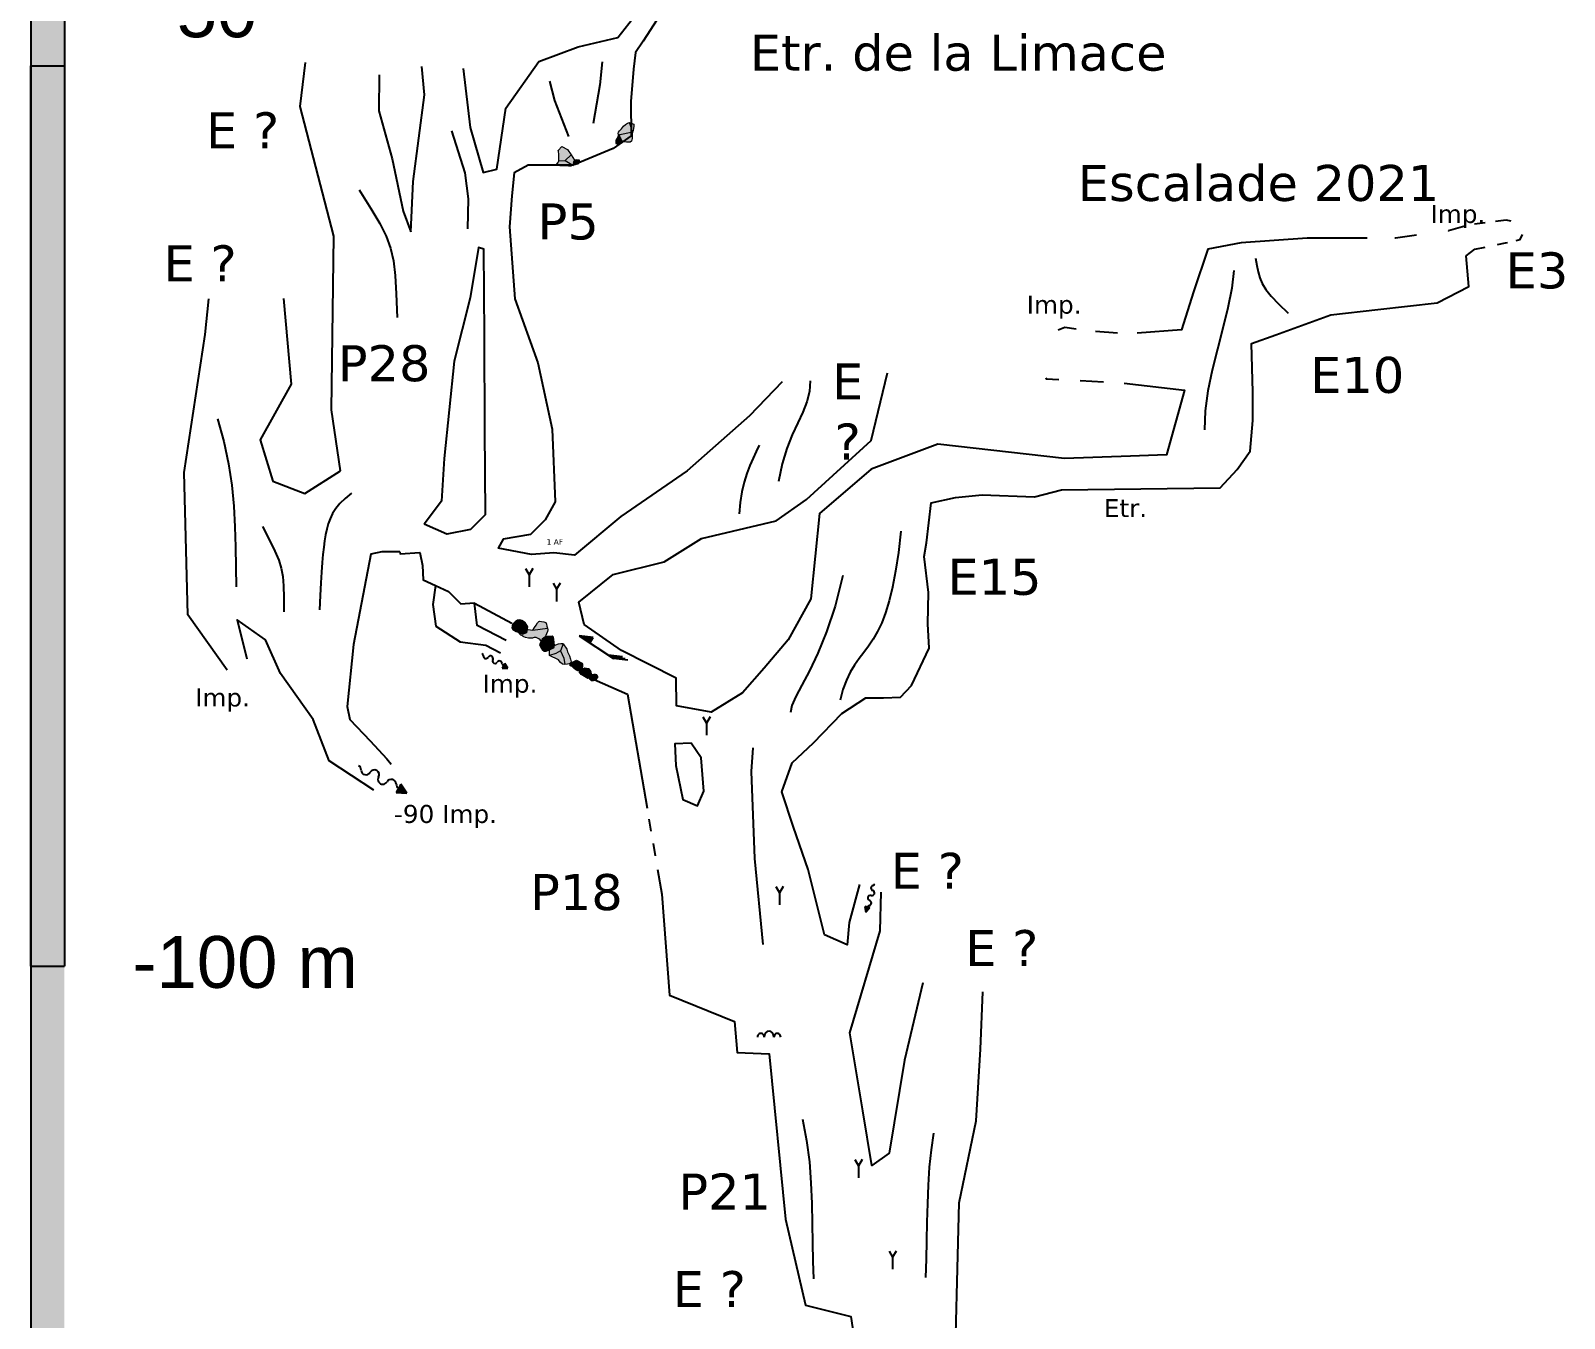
# Model space of a CAD drawing. Header units: metres. Extents: x -1178 to 134, y -250 to 398.
# Drawn here: x -58.2 to 27, y -119.5 to -48 of the extents above; entities that cross this region are included whole.
import ezdxf

# ---------------------------------------------------------------- set-up
doc = ezdxf.new("R2010")
doc.units = ezdxf.units.M
doc.header["$MEASUREMENT"] = 0
for name, color, linetype in [('Blocs - Actifs', 170, 'Continuous'), ("Blocs - Courant d'air", 204, 'Continuous'), ('Blocs - Echelle', 250, 'Continuous'), ('Topo Dessin - Galeries', 10, 'Continuous'), ('Topo Dessin - Légendes Grosses', 250, 'Continuous'), ('Topo Dessin - Puits', 248, 'Continuous'), ('Topo Dessin - Spéléothèmes', 26, 'Continuous')]:
    doc.layers.add(name, color=color, linetype=linetype)

# ---------------------------------------------------------------- blocks, each defined once
blk = doc.blocks.new('*U140')
at = {"layer": 'Topo Dessin - Spéléothèmes'}
h = blk.add_hatch(color=255, dxfattribs=at)
h.dxf.hatch_style = 2
edge = h.paths.add_edge_path()
edge.add_spline(control_points=[(0.31, 1.06), (-0.01, 0.95), (-0.33, 0.74), (-0.65, 0.31), (-0.97, -0.12), (-1.08, -0.12), (-0.97, -0.44), (-0.86, -0.76), (-0.86, -1.08), (-0.54, -1.19), (-0.22, -1.3), (0.2, -1.3), (0.2, -1.3), (0.2, -1.3), (0.63, -1.4), (0.63, -0.87), (0.63, -0.33), (0.63, -0.23), (0.74, 0.1), (0.85, 0.42), (0.85, 0.84), (0.85, 0.84), (0.85, 0.84), (0.31, 1.06), (0.31, 1.06)], knot_values=[0, 0, 0, 0, 1, 1, 1, 2, 2, 2, 3, 3, 3, 4, 4, 4, 5, 5, 5, 6, 6, 6, 7, 7, 7, 8, 8, 8, 8], degree=3, periodic=0)
at = {"layer": 'Topo Dessin - Spéléothèmes', "lineweight": 5}
blk.add_lwpolyline([(-0.97, -0.44), (0.69, -0.05), (0.31, 1.06)], dxfattribs=at)
at = {"layer": 'Topo Dessin - Spéléothèmes', "lineweight": 9}
blk.add_open_spline([(0.31, 1.06), (-0.01, 0.95), (-0.33, 0.74), (-0.65, 0.31), (-0.97, -0.12), (-1.08, -0.12), (-0.97, -0.44), (-0.86, -0.76), (-0.86, -1.08), (-0.54, -1.19), (-0.22, -1.3), (0.2, -1.3), (0.2, -1.3), (0.2, -1.3), (0.63, -1.4), (0.63, -0.87), (0.63, -0.33), (0.63, -0.23), (0.74, 0.1), (0.85, 0.42), (0.85, 0.84), (0.85, 0.84), (0.85, 0.84), (0.31, 1.06), (0.31, 1.06)], degree=3, knots=[0, 0, 0, 0, 1, 1, 1, 2, 2, 2, 3, 3, 3, 4, 4, 4, 5, 5, 5, 6, 6, 6, 7, 7, 7, 8, 8, 8, 8], dxfattribs=at)
blk = doc.blocks.new('*U146')
at = {"layer": 'Topo Dessin - Spéléothèmes'}
h = blk.add_hatch(color=255, dxfattribs=at)
h.dxf.hatch_style = 2
edge = h.paths.add_edge_path()
edge.add_spline(control_points=[(-0.21, 0.75), (-0.21, 0.75), (-0.86, 0.32), (-0.86, 0.32), (-0.86, 0.32), (-0.96, -0.11), (-0.75, -0.53), (-0.53, -0.96), (-0.21, -1.28), (-0.21, -1.28), (-0.21, -1.28), (0.53, -1.28), (0.53, -1.28), (0.53, -1.28), (1.07, -0.21), (1.07, -0.21), (1.07, -0.21), (1.71, 0.11), (1.6, 0.53), (1.5, 0.96), (1.6, 1.28), (1.28, 1.28), (0.96, 1.28), (0.11, 0.86), (0.11, 0.86), (0.11, 0.86), (-0.21, 0.75), (-0.21, 0.75)], knot_values=[0, 0, 0, 0, 1, 1, 1, 2, 2, 2, 3, 3, 3, 4, 4, 4, 5, 5, 5, 6, 6, 6, 7, 7, 7, 8, 8, 8, 9, 9, 9, 9], degree=3, periodic=0)
at = {"layer": 'Topo Dessin - Spéléothèmes', "lineweight": 5}
for points in [[(-0.86, 0.32), (0, 0), (0.86, 0.43), (1.6, 0.53)], [(0, 0), (0.32, -0.53), (0.53, -1.28)]]:
    blk.add_lwpolyline(points, dxfattribs=at)
at = {"layer": 'Topo Dessin - Spéléothèmes', "lineweight": 9}
blk.add_open_spline([(-0.21, 0.75), (-0.21, 0.75), (-0.86, 0.32), (-0.86, 0.32), (-0.86, 0.32), (-0.96, -0.11), (-0.75, -0.53), (-0.53, -0.96), (-0.21, -1.28), (-0.21, -1.28), (-0.21, -1.28), (0.53, -1.28), (0.53, -1.28), (0.53, -1.28), (1.07, -0.21), (1.07, -0.21), (1.07, -0.21), (1.71, 0.11), (1.6, 0.53), (1.5, 0.96), (1.6, 1.28), (1.28, 1.28), (0.96, 1.28), (0.11, 0.86), (0.11, 0.86), (0.11, 0.86), (-0.21, 0.75), (-0.21, 0.75)], degree=3, knots=[0, 0, 0, 0, 1, 1, 1, 2, 2, 2, 3, 3, 3, 4, 4, 4, 5, 5, 5, 6, 6, 6, 7, 7, 7, 8, 8, 8, 9, 9, 9, 9], dxfattribs=at)
blk = doc.blocks.new('*U143')
at = {"layer": 'Topo Dessin - Spéléothèmes'}
h = blk.add_hatch(color=255, dxfattribs=at)
h.dxf.hatch_style = 2
edge = h.paths.add_edge_path()
edge.add_spline(control_points=[(-0.76, 0.29), (-1.51, 0.4), (-2.48, 0.4), (-2.48, 0.08), (-2.48, -0.24), (-1.94, -0.46), (-1.94, -0.46), (-1.94, -0.46), (-1.94, -0.56), (-1.3, -0.67), (-0.66, -0.78), (-0.76, -0.46), (-0.23, -0.67), (0.3, -0.88), (0.3, -1.52), (0.63, -0.67), (0.95, 0.19), (1.05, 0.19), (0.95, 0.51), (0.84, 0.83), (0.95, 1.26), (0.52, 1.26), (0.09, 1.26), (-0.02, 1.47), (-0.23, 1.15), (-0.44, 0.83), (-0.76, 0.29), (-0.76, 0.29)], knot_values=[0, 0, 0, 0, 1, 1, 1, 2, 2, 2, 3, 3, 3, 4, 4, 4, 5, 5, 5, 6, 6, 6, 7, 7, 7, 8, 8, 8, 9, 9, 9, 9], degree=3, periodic=0)
at = {"layer": 'Topo Dessin - Spéléothèmes', "lineweight": 5}
blk.add_lwpolyline([(-0.76, 0.29), (0.95, 0.51)], dxfattribs=at)
at = {"layer": 'Topo Dessin - Spéléothèmes', "lineweight": 9}
blk.add_open_spline([(-0.76, 0.29), (-1.51, 0.4), (-2.48, 0.4), (-2.48, 0.08), (-2.48, -0.24), (-1.94, -0.46), (-1.94, -0.46), (-1.94, -0.46), (-1.94, -0.56), (-1.3, -0.67), (-0.66, -0.78), (-0.76, -0.46), (-0.23, -0.67), (0.3, -0.88), (0.3, -1.52), (0.63, -0.67), (0.95, 0.19), (1.05, 0.19), (0.95, 0.51), (0.84, 0.83), (0.95, 1.26), (0.52, 1.26), (0.09, 1.26), (-0.02, 1.47), (-0.23, 1.15), (-0.44, 0.83), (-0.76, 0.29), (-0.76, 0.29)], degree=3, knots=[0, 0, 0, 0, 1, 1, 1, 2, 2, 2, 3, 3, 3, 4, 4, 4, 5, 5, 5, 6, 6, 6, 7, 7, 7, 8, 8, 8, 9, 9, 9, 9], dxfattribs=at)
blk = doc.blocks.new('*U144')
at = {"layer": 'Topo Dessin - Spéléothèmes'}
h = blk.add_hatch(color=255, dxfattribs=at)
h.dxf.hatch_style = 2
edge = h.paths.add_edge_path()
edge.add_spline(control_points=[(-0.43, 1.39), (-0.43, 1.39), (-0.53, 0.64), (-0.75, 0.21), (-0.96, -0.21), (-1.18, 0.21), (-0.96, -0.21), (-0.75, -0.64), (-0.43, -0.43), (-0.11, -0.64), (0.21, -0.86), (0.75, -0.86), (0.75, -0.86), (0.75, -0.86), (1.07, -0.32), (1.07, -0.32), (1.07, -0.32), (0.86, 0.43), (0.86, 0.43), (0.86, 0.43), (0.64, 1.18), (0.64, 1.18), (0.64, 1.18), (0.11, 1.71), (0.11, 1.71), (0.11, 1.71), (-0.43, 1.39), (-0.43, 1.39)], knot_values=[0, 0, 0, 0, 1, 1, 1, 2, 2, 2, 3, 3, 3, 4, 4, 4, 5, 5, 5, 6, 6, 6, 7, 7, 7, 8, 8, 8, 9, 9, 9, 9], degree=3, periodic=0)
at = {"layer": 'Topo Dessin - Spéléothèmes', "lineweight": 5}
for points in [[(-0.75, 0.21), (0, 0), (0.86, 0.43)], [(0, 0), (0.75, -0.86)]]:
    blk.add_lwpolyline(points, dxfattribs=at)
at = {"layer": 'Topo Dessin - Spéléothèmes', "lineweight": 9}
blk.add_open_spline([(-0.43, 1.39), (-0.43, 1.39), (-0.53, 0.64), (-0.75, 0.21), (-0.96, -0.21), (-1.18, 0.21), (-0.96, -0.21), (-0.75, -0.64), (-0.43, -0.43), (-0.11, -0.64), (0.21, -0.86), (0.75, -0.86), (0.75, -0.86), (0.75, -0.86), (1.07, -0.32), (1.07, -0.32), (1.07, -0.32), (0.86, 0.43), (0.86, 0.43), (0.86, 0.43), (0.64, 1.18), (0.64, 1.18), (0.64, 1.18), (0.11, 1.71), (0.11, 1.71), (0.11, 1.71), (-0.43, 1.39), (-0.43, 1.39)], degree=3, knots=[0, 0, 0, 0, 1, 1, 1, 2, 2, 2, 3, 3, 3, 4, 4, 4, 5, 5, 5, 6, 6, 6, 7, 7, 7, 8, 8, 8, 9, 9, 9, 9], dxfattribs=at)
blk = doc.blocks.new('*U141')
at = {"layer": 'Topo Dessin - Spéléothèmes'}
h = blk.add_hatch(color=255, dxfattribs=at)
h.dxf.hatch_style = 2
edge = h.paths.add_edge_path()
edge.add_spline(control_points=[(-0.93, -0.16), (-0.93, -0.16), (-0.39, 0.48), (-0.07, 0.37), (0.25, 0.27), (0.57, 0.05), (0.57, 0.05), (0.57, 0.05), (0.89, -0.48), (0.89, -0.48), (0.89, -0.48), (0.78, -1.12), (0.78, -1.12), (0.78, -1.12), (0.25, -1.34), (0.25, -1.34), (0.25, -1.34), (-0.18, -1.12), (-0.5, -1.02), (-0.82, -0.91), (-1.03, -0.59), (-1.03, -0.59), (-1.03, -0.59), (-0.93, -0.16), (-0.93, -0.16)], knot_values=[0, 0, 0, 0, 1, 1, 1, 2, 2, 2, 3, 3, 3, 4, 4, 4, 5, 5, 5, 6, 6, 6, 7, 7, 7, 8, 8, 8, 8], degree=3, periodic=0)
at = {"layer": 'Topo Dessin - Spéléothèmes', "lineweight": 5}
for points in [[(0, 0), (-0.5, -1.02)], [(-0.09, 0.38), (0, 0), (0.78, -1.12)]]:
    blk.add_lwpolyline(points, dxfattribs=at)
at = {"layer": 'Topo Dessin - Spéléothèmes', "lineweight": 9}
blk.add_open_spline([(-0.93, -0.16), (-0.93, -0.16), (-0.39, 0.48), (-0.07, 0.37), (0.25, 0.27), (0.57, 0.05), (0.57, 0.05), (0.57, 0.05), (0.89, -0.48), (0.89, -0.48), (0.89, -0.48), (0.78, -1.12), (0.78, -1.12), (0.78, -1.12), (0.25, -1.34), (0.25, -1.34), (0.25, -1.34), (-0.18, -1.12), (-0.5, -1.02), (-0.82, -0.91), (-1.03, -0.59), (-1.03, -0.59), (-1.03, -0.59), (-0.93, -0.16), (-0.93, -0.16)], degree=3, knots=[0, 0, 0, 0, 1, 1, 1, 2, 2, 2, 3, 3, 3, 4, 4, 4, 5, 5, 5, 6, 6, 6, 7, 7, 7, 8, 8, 8, 8], dxfattribs=at)
blk = doc.blocks.new('Pierre 020')
at = {"layer": 'Topo Dessin - Spéléothèmes'}
h = blk.add_hatch(color=255, dxfattribs=at)
h.dxf.hatch_style = 2
edge = h.paths.add_edge_path()
edge.add_spline(control_points=[(-0.31, 0.78), (-0.42, 0.89), (0.34, 0.87), (0.34, 0.87), (0.34, 0.87), (0.76, 1.08), (0.76, 0.54), (0.76, 0.01), (0.98, -0.42), (0.66, -0.52), (0.34, -0.63), (-0.09, -0.95), (-0.41, -0.85), (-0.73, -0.74), (-0.95, -0.1), (-0.95, -0.1), (-0.95, -0.1), (-0.63, 0.54), (-0.63, 0.54), (-0.63, 0.54), (-0.31, 0.78), (-0.31, 0.78)], knot_values=[0, 0, 0, 0, 1, 1, 1, 2, 2, 2, 3, 3, 3, 4, 4, 4, 5, 5, 5, 6, 6, 6, 7, 7, 7, 7], degree=3, periodic=0)
at = {"layer": 'Topo Dessin - Spéléothèmes', "lineweight": 9}
blk.add_open_spline([(-0.31, 0.78), (-0.42, 0.89), (0.34, 0.87), (0.34, 0.87), (0.34, 0.87), (0.76, 1.08), (0.76, 0.54), (0.76, 0.01), (0.98, -0.42), (0.66, -0.52), (0.34, -0.63), (-0.09, -0.95), (-0.41, -0.85), (-0.73, -0.74), (-0.95, -0.1), (-0.95, -0.1), (-0.95, -0.1), (-0.63, 0.54), (-0.63, 0.54), (-0.63, 0.54), (-0.31, 0.78), (-0.31, 0.78)], degree=3, knots=[0, 0, 0, 0, 1, 1, 1, 2, 2, 2, 3, 3, 3, 4, 4, 4, 5, 5, 5, 6, 6, 6, 7, 7, 7, 7], dxfattribs=at)
blk = doc.blocks.new('Pierre 022')
at = {"layer": 'Topo Dessin - Spéléothèmes'}
h = blk.add_hatch(color=255, dxfattribs=at)
h.dxf.hatch_style = 2
edge = h.paths.add_edge_path()
edge.add_spline(control_points=[(-0.66, 0.18), (-0.88, -0.89), (-0.45, -0.78), (-0.45, -0.78), (-0.45, -0.78), (-0.45, -0.67), (-0.02, -0.57), (0.41, -0.46), (0.73, -0.25), (0.62, 0.08), (0.51, 0.4), (-0.02, 0.61), (-0.02, 0.61), (-0.02, 0.61), (-0.66, 0.18), (-0.66, 0.18)], knot_values=[0, 0, 0, 0, 1, 1, 1, 2, 2, 2, 3, 3, 3, 4, 4, 4, 5, 5, 5, 5], degree=3, periodic=0)
at = {"layer": 'Topo Dessin - Spéléothèmes', "lineweight": 9}
blk.add_open_spline([(-0.66, 0.18), (-0.88, -0.89), (-0.45, -0.78), (-0.45, -0.78), (-0.45, -0.78), (-0.45, -0.67), (-0.02, -0.57), (0.41, -0.46), (0.73, -0.25), (0.62, 0.08), (0.51, 0.4), (-0.02, 0.61), (-0.02, 0.61), (-0.02, 0.61), (-0.66, 0.18), (-0.66, 0.18)], degree=3, knots=[0, 0, 0, 0, 1, 1, 1, 2, 2, 2, 3, 3, 3, 4, 4, 4, 5, 5, 5, 5], dxfattribs=at)
blk = doc.blocks.new('Pierre 017')
at = {"layer": 'Topo Dessin - Spéléothèmes'}
h = blk.add_hatch(color=255, dxfattribs=at)
h.dxf.hatch_style = 2
edge = h.paths.add_edge_path()
edge.add_spline(control_points=[(-0.18, 0.61), (-0.18, 0.61), (-0.71, -0.14), (-0.71, -0.14), (-0.71, -0.14), (-0.71, -0.67), (-0.71, -0.67), (-0.71, -0.67), (-0.5, -0.57), (-0.18, -0.57), (0.14, -0.57), (0.47, -0.35), (0.47, -0.35), (0.47, -0.35), (0.57, 0.18), (0.57, 0.18), (0.57, 0.18), (0.14, 0.82), (0.14, 0.82), (0.14, 0.82), (-0.18, 0.61), (-0.18, 0.61)], knot_values=[0, 0, 0, 0, 1, 1, 1, 2, 2, 2, 3, 3, 3, 4, 4, 4, 5, 5, 5, 6, 6, 6, 7, 7, 7, 7], degree=3, periodic=0)
at = {"layer": 'Topo Dessin - Spéléothèmes', "lineweight": 9}
blk.add_open_spline([(-0.18, 0.61), (-0.18, 0.61), (-0.71, -0.14), (-0.71, -0.14), (-0.71, -0.14), (-0.71, -0.67), (-0.71, -0.67), (-0.71, -0.67), (-0.5, -0.57), (-0.18, -0.57), (0.14, -0.57), (0.47, -0.35), (0.47, -0.35), (0.47, -0.35), (0.57, 0.18), (0.57, 0.18), (0.57, 0.18), (0.14, 0.82), (0.14, 0.82), (0.14, 0.82), (-0.18, 0.61), (-0.18, 0.61)], degree=3, knots=[0, 0, 0, 0, 1, 1, 1, 2, 2, 2, 3, 3, 3, 4, 4, 4, 5, 5, 5, 6, 6, 6, 7, 7, 7, 7], dxfattribs=at)
blk = doc.blocks.new('Pierre 001')
at = {"layer": 'Topo Dessin - Spéléothèmes'}
h = blk.add_hatch(color=255, dxfattribs=at)
h.dxf.hatch_style = 2
edge = h.paths.add_edge_path()
edge.add_spline(control_points=[(0.03, 0.65), (-0.39, 0.55), (-0.71, 0.44), (-0.82, 0.01), (-0.93, -0.42), (-0.61, -0.52), (-0.61, -0.52), (-0.61, -0.52), (0.03, -0.52), (0.03, -0.52), (0.03, -0.52), (0.68, -0.1), (0.68, -0.1), (0.68, -0.1), (0.68, 0.33), (0.68, 0.33), (0.68, 0.33), (0.03, 0.65), (0.03, 0.65)], knot_values=[0, 0, 0, 0, 1, 1, 1, 2, 2, 2, 3, 3, 3, 4, 4, 4, 5, 5, 5, 6, 6, 6, 6], degree=3, periodic=0)
at = {"layer": 'Topo Dessin - Spéléothèmes', "lineweight": 9}
blk.add_open_spline([(0.03, 0.65), (-0.39, 0.55), (-0.71, 0.44), (-0.82, 0.01), (-0.93, -0.42), (-0.61, -0.52), (-0.61, -0.52), (-0.61, -0.52), (0.03, -0.52), (0.03, -0.52), (0.03, -0.52), (0.68, -0.1), (0.68, -0.1), (0.68, -0.1), (0.68, 0.33), (0.68, 0.33), (0.68, 0.33), (0.03, 0.65), (0.03, 0.65)], degree=3, knots=[0, 0, 0, 0, 1, 1, 1, 2, 2, 2, 3, 3, 3, 4, 4, 4, 5, 5, 5, 6, 6, 6, 6], dxfattribs=at)
blk = doc.blocks.new('Pierre 013')
at = {"layer": 'Topo Dessin - Spéléothèmes'}
h = blk.add_hatch(color=255, dxfattribs=at)
h.dxf.hatch_style = 2
edge = h.paths.add_edge_path()
edge.add_spline(control_points=[(-0.38, 0.71), (-0.38, 0.71), (-1.02, 0.07), (-1.02, 0.07), (-1.02, 0.07), (-1.24, -0.15), (-0.92, -0.47), (-0.6, -0.79), (-0.6, -0.9), (-0.17, -0.79), (0.26, -0.68), (0.47, -0.68), (0.69, -0.36), (0.9, -0.04), (0.9, -0.04), (0.9, -0.04), (0.9, -0.04), (0.9, 0.49), (0.58, 0.71), (0.26, 0.92), (-0.38, 0.71), (-0.38, 0.71)], knot_values=[0, 0, 0, 0, 1, 1, 1, 2, 2, 2, 3, 3, 3, 4, 4, 4, 5, 5, 5, 6, 6, 6, 7, 7, 7, 7], degree=3, periodic=0)
at = {"layer": 'Topo Dessin - Spéléothèmes', "lineweight": 9}
blk.add_open_spline([(-0.38, 0.71), (-0.38, 0.71), (-1.02, 0.07), (-1.02, 0.07), (-1.02, 0.07), (-1.24, -0.15), (-0.92, -0.47), (-0.6, -0.79), (-0.6, -0.9), (-0.17, -0.79), (0.26, -0.68), (0.47, -0.68), (0.69, -0.36), (0.9, -0.04), (0.9, -0.04), (0.9, -0.04), (0.9, -0.04), (0.9, 0.49), (0.58, 0.71), (0.26, 0.92), (-0.38, 0.71), (-0.38, 0.71)], degree=3, knots=[0, 0, 0, 0, 1, 1, 1, 2, 2, 2, 3, 3, 3, 4, 4, 4, 5, 5, 5, 6, 6, 6, 7, 7, 7, 7], dxfattribs=at)
blk = doc.blocks.new('Pierre 021')
at = {"layer": 'Topo Dessin - Spéléothèmes'}
h = blk.add_hatch(color=255, dxfattribs=at)
h.dxf.hatch_style = 2
edge = h.paths.add_edge_path()
edge.add_spline(control_points=[(-0.17, 1.68), (-0.22, 1.54), (-0.22, 1.43), (-0.23, 1.32), (-0.24, 1.14), (-0.26, 0.97), (-0.47, 0.72), (-0.8, 0.3), (-0.8, 0.3), (-0.82, -0.04), (-0.84, -0.38), (-0.73, -0.79), (-0.73, -0.79), (-0.73, -0.79), (-0.06, -0.84), (-0.06, -0.84), (-0.06, -0.84), (0.61, -0.44), (0.61, -0.44), (0.61, -0.44), (0.66, 0.24), (0.37, 0.49), (0.08, 0.75), (-0.17, 1.68), (-0.17, 1.68)], knot_values=[0, 0, 0, 0, 1, 1, 1, 2, 2, 2, 3, 3, 3, 4, 4, 4, 5, 5, 5, 6, 6, 6, 7, 7, 7, 8, 8, 8, 8], degree=3, periodic=0)
at = {"layer": 'Topo Dessin - Spéléothèmes', "lineweight": 9}
blk.add_open_spline([(-0.17, 1.68), (-0.22, 1.54), (-0.22, 1.43), (-0.23, 1.32), (-0.24, 1.14), (-0.26, 0.97), (-0.47, 0.72), (-0.8, 0.3), (-0.8, 0.3), (-0.82, -0.04), (-0.84, -0.38), (-0.73, -0.79), (-0.73, -0.79), (-0.73, -0.79), (-0.06, -0.84), (-0.06, -0.84), (-0.06, -0.84), (0.61, -0.44), (0.61, -0.44), (0.61, -0.44), (0.66, 0.24), (0.37, 0.49), (0.08, 0.75), (-0.17, 1.68), (-0.17, 1.68)], degree=3, knots=[0, 0, 0, 0, 1, 1, 1, 2, 2, 2, 3, 3, 3, 4, 4, 4, 5, 5, 5, 6, 6, 6, 7, 7, 7, 8, 8, 8, 8], dxfattribs=at)
blk = doc.blocks.new('*U149')
at = {"layer": 'Blocs - Actifs'}
h = blk.add_hatch(color=256, dxfattribs=at)
h.dxf.hatch_style = 1
h.paths.add_polyline_path([(4.73, -1), (6.73, 0), (4.73, 1)])
for p, q in [((6.73, 0), (4.73, 1)), ((4.73, 1), (4.73, -1)), ((4.73, -1), (6.73, 0))]:
    blk.add_line(p, q, dxfattribs=at)
for centre, radius, start, end in [((4.94, 1.35), 1.36, 217.1795, 261.2635), ((-4.73, -1), 1, 28.4711, 90.005)]:
    blk.add_arc(centre, radius, start, end, dxfattribs=at)
for centre, major_axis, ratio, start_param, end_param in [((-1, 0), (0, -1), 0.999831, 7.853982, 10.99523), ((3, 0), (0, -1), 0.999914, 2.121384, 4.712733), ((-3, 0), (0, 1), 1, 8.404856, 10.995574), ((1, 0), (1, 0), 0.999967, 3.141363, 6.283185)]:
    blk.add_ellipse(centre, major_axis=major_axis, ratio=ratio, start_param=start_param, end_param=end_param, dxfattribs=at)
blk = doc.blocks.new('*U150')
at = {"layer": 'Blocs - Actifs'}
h = blk.add_hatch(color=256, dxfattribs=at)
h.dxf.hatch_style = 1
h.paths.add_polyline_path([(4.73, -1), (6.73, 0), (4.73, 1)])
for p, q in [((6.73, 0), (4.73, 1)), ((4.73, 1), (4.73, -1)), ((4.73, -1), (6.73, 0))]:
    blk.add_line(p, q, dxfattribs=at)
for centre, radius, start, end in [((4.94, 1.35), 1.36, 217.17945, 261.26354), ((-4.73, -1), 1, 28.4711, 90.00504)]:
    blk.add_arc(centre, radius, start, end, dxfattribs=at)
for centre, major_axis, ratio, start_param, end_param in [((-1, 0), (0, -1), 0.999831, 7.853982, 10.99523), ((3, 0), (0, -1), 0.999914, 2.121384, 4.712733), ((-3, 0), (0, 1), 1, 8.404856, 10.995574), ((1, 0), (1, 0), 0.999967, 3.141363, 6.283185)]:
    blk.add_ellipse(centre, major_axis=major_axis, ratio=ratio, start_param=start_param, end_param=end_param, dxfattribs=at)
blk = doc.blocks.new('*U151')
at = {"layer": 'Blocs - Actifs'}
h = blk.add_hatch(color=256, dxfattribs=at)
h.dxf.hatch_style = 1
h.paths.add_polyline_path([(4.73, -1), (6.73, 0), (4.73, 1)])
for p, q in [((6.73, 0), (4.73, 1)), ((4.73, 1), (4.73, -1)), ((4.73, -1), (6.73, 0))]:
    blk.add_line(p, q, dxfattribs=at)
for centre, radius, start, end in [((4.94, 1.35), 1.36, 217.17945, 261.26354), ((-4.73, -1), 1, 28.4711, 90.00504)]:
    blk.add_arc(centre, radius, start, end, dxfattribs=at)
for centre, major_axis, ratio, start_param, end_param in [((-1, 0), (0, -1), 0.999831, 7.853982, 10.99523), ((3, 0), (0, -1), 0.999914, 2.121384, 4.712733), ((-3, 0), (0, 1), 1, 8.404856, 10.995574), ((1, 0), (1, 0), 0.999967, 3.141363, 6.283185)]:
    blk.add_ellipse(centre, major_axis=major_axis, ratio=ratio, start_param=start_param, end_param=end_param, dxfattribs=at)
blk = doc.blocks.new('CA 003')
at = {"layer": "Blocs - Courant d'air"}
h = blk.add_hatch(color=256, dxfattribs=at)
h.dxf.hatch_style = 1
h.paths.add_polyline_path([(1, 0.5), (0, 0), (1, 0)])
for p, q in [((1, 0.5), (0, 0)), ((0, 0), (3.25, 0)), ((0, 0), (1, 0)), ((1, 0), (1, 0.5)), ((3.75, 0.5), (2.75, 0)), ((3, 0), (4, 0.5)), ((4.25, 0.5), (3.25, 0))]:
    blk.add_line(p, q, dxfattribs=at)
blk = doc.blocks.new('*U161')
at = {"layer": 'Topo Dessin - Spéléothèmes'}
for p, q in [((-0.8, 1.38), (0, 0)), ((0.79, 1.38), (0, 0.01)), ((0, 0), (0, -2.68))]:
    blk.add_line(p, q, dxfattribs=at)
blk = doc.blocks.new('*U162')
at = {"layer": 'Topo Dessin - Spéléothèmes'}
for p, q in [((-0.8, 1.38), (0, 0)), ((0.79, 1.38), (0, 0.01)), ((0, 0), (0, -2.68))]:
    blk.add_line(p, q, dxfattribs=at)
blk = doc.blocks.new('*U163')
at = {"layer": 'Topo Dessin - Spéléothèmes'}
for p, q in [((-0.8, 1.38), (0, 0)), ((0.79, 1.38), (0, 0.01)), ((0, 0), (0, -2.68))]:
    blk.add_line(p, q, dxfattribs=at)
blk = doc.blocks.new('*U164')
at = {"layer": 'Topo Dessin - Spéléothèmes'}
for p, q in [((-0.8, 1.38), (0, 0)), ((0.79, 1.38), (0, 0.01)), ((0, 0), (0, -2.68))]:
    blk.add_line(p, q, dxfattribs=at)
blk = doc.blocks.new('*U165')
at = {"layer": 'Topo Dessin - Spéléothèmes'}
for p, q in [((-0.8, 1.38), (0, 0)), ((0.79, 1.38), (0, 0.01)), ((0, 0), (0, -2.68))]:
    blk.add_line(p, q, dxfattribs=at)
blk = doc.blocks.new('*U166')
at = {"layer": 'Topo Dessin - Spéléothèmes'}
for p, q in [((-0.8, 1.38), (0, 0)), ((0.79, 1.38), (0, 0.01)), ((0, 0), (0, -2.68))]:
    blk.add_line(p, q, dxfattribs=at)
blk = doc.blocks.new('*U167')
at = {"layer": 'Topo Dessin - Spéléothèmes'}
for centre, major_axis, ratio, start_param, end_param in [((-1.15, -0.25), (0, -0.533), 0.868056, 1.570796, 4.712389), ((-0.02, -0.25), (0, -0.85), 0.778023, 7.853982, 10.995574), ((1.11, -0.25), (0, -0.533), 0.868056, 1.570796, 4.712389)]:
    blk.add_ellipse(centre, major_axis=major_axis, ratio=ratio, start_param=start_param, end_param=end_param, dxfattribs=at)
blk = doc.blocks.new('Echelle')
at = {"true_color": 0x000000}
h = blk.add_hatch(color=18, dxfattribs=at)
h.dxf.hatch_style = 1
h.paths.add_polyline_path([(0, 1.875), (0, 0), (10, 0), (10, 1.875)])
h.paths.add_polyline_path([(30, 0), (30, 1.875), (20, 1.875), (20, 0)])
h.paths.add_polyline_path([(50, 0), (50, 1.875), (40, 1.875), (40, 0)])
h = blk.add_hatch(color=18, dxfattribs=at)
h.dxf.hatch_style = 1
h.paths.add_polyline_path([(0, 1.875), (0, 0), (10, 0), (10, 1.875)])
h.paths.add_polyline_path([(30, 0), (30, 1.875), (20, 1.875), (20, 0)])
h.paths.add_polyline_path([(50, 0), (50, 1.875), (40, 1.875), (40, 0)])
at = {"true_color": 0xffffff}
h = blk.add_hatch(color=7, dxfattribs=at)
h.dxf.hatch_style = 1
h.paths.add_polyline_path([(20, 0), (20, 1.875), (10, 1.875), (10, 0)])
h.paths.add_polyline_path([(40, 0), (40, 1.875), (30, 1.875), (30, 0)])
h.paths.add_polyline_path([(100, 0), (100, 1.875), (50, 1.875), (50, 0)])
h = blk.add_hatch(color=7, dxfattribs=at)
h.dxf.hatch_style = 1
h.paths.add_polyline_path([(20, 0), (20, 1.875), (10, 1.875), (10, 0)])
h.paths.add_polyline_path([(40, 0), (40, 1.875), (30, 1.875), (30, 0)])
h.paths.add_polyline_path([(100, 0), (100, 1.875), (50, 1.875), (50, 0)])
at = {"true_color": 0x000000}
h = blk.add_hatch(color=18, dxfattribs=at)
h.dxf.hatch_style = 1
h.paths.add_polyline_path([(150, 0), (150, 1.875), (100, 1.875), (100, 0)])
h = blk.add_hatch(color=18, dxfattribs=at)
h.dxf.hatch_style = 1
h.paths.add_polyline_path([(150, 0), (150, 1.875), (100, 1.875), (100, 0)])
at = {"color": 248}
for p, q in [((0, 1.875), (100, 1.875)), ((0, 1.875), (100, 1.875)), ((100, 0), (150, 0)), ((100, 0), (150, 0))]:
    blk.add_line(p, q, dxfattribs=at)
at = {"layer": 'Blocs - Echelle', "color": 248}
for p, q in [((50, 0), (50, 1.875)), ((50, 0), (50, 1.875)), ((100, 0), (100, 1.875)), ((100, 0), (100, 1.875)), ((0, 0), (100, 0)), ((0, 0), (100, 0)), ((100, 0), (50, 0)), ((100, 0), (50, 0))]:
    blk.add_line(p, q, dxfattribs=at)
at = {"layer": 'Blocs - Echelle', "insert": (250, 5.652), "char_height": 2.87867, "width": 22.79575, "attachment_point": 7, "rotation": 90}
blk.add_mtext('{\\fArial|b0|i0|c0|p34;0 \\P\\P-10\\P     \\P-20\\P\\P-30\\P\\P-40\\P\\P- 50\\P\\P\\P\\P\\P\\P\\P\\P\\P\\P\\P-100 m\\P\\P\\P\\P\\P\\P\\P\\P\\P\\P-150 m\\P\\P\\P\\P\\P\\P\\P\\P\\P\\P-200 m\\P\\P\\P\\P\\P\\P\\P\\P\\P\\P-250 m\\P  }', dxfattribs=at)

msp = doc.modelspace()

# ---------------------------------------------------------------- linework, layer by layer
at = {"layer": 'Topo Dessin - Galeries'}
for points in [[(-34.163, -50.137), (-33.768, -53.417), (-33.04, -55.918), (-32.284, -55.743), (-31.79, -52.341), (-29.957, -49.753), (-27.775, -48.939), (-25.564, -48.416), (-24.343, -46.875), (-24.121, -46.608)], [(-23.223, -47.088), (-23.391, -47.431), (-24.172, -48.631), (-24.591, -49.249), (-24.7, -50.176), (-24.845, -51.975), (-24.827, -53.883), (-25.827, -54.592), (-28.045, -55.518), (-30.556, -55.505), (-31.32, -55.941), (-31.465, -57.213), (-31.585, -58.944), (-31.293, -62.933), (-30.01, -66.485), (-29.226, -70.167), (-29.044, -74.214), (-29.606, -75.204), (-30.42, -76.018), (-31.933, -76.279), (-32.224, -76.774)], [(-40.979, -72.485), (-41.473, -69.107), (-41.332, -59.464), (-43.205, -52.256), (-42.914, -49.819)], [(-37.056, -59.208), (-36.938, -56.412), (-36.298, -51.614), (-36.449, -50.026)], [(-38.816, -50.493), (-38.85, -52.49), (-38.101, -55.158), (-37.492, -58.06), (-37.056, -59.208)], [(22.586, -58.715), (21.996, -58.786)], [(24.038, -58.622), (23.763, -58.572), (23.167, -58.645)], [(16.032, -59.57), (12.707, -59.57), (9.044, -59.834), (7.194, -60.174), (6.401, -62.551), (5.722, -64.664), (3.27, -64.85)], [(18.782, -59.406), (17.615, -59.57), (17.566, -59.57)], [(21.458, -58.894), (20.56, -59.155), (20.56, -59.155)], [(24.304, -59.701), (24.542, -59.647), (24.655, -59.361)], [(-33.751, -75.741), (-32.922, -74.913), (-32.951, -70.202), (-32.98, -64.997), (-33.009, -60.171), (-33.3, -60.083), (-33.766, -62.875), (-34.667, -66.393), (-35.209, -71.806), (-35.367, -74.168), (-36.318, -75.444)], [(21.541, -60.551), (22.017, -60.177), (22.584, -60.062)], [(23.268, -59.924), (23.716, -59.834), (23.827, -59.809)], [(-13.125, -85.964), (-11.801, -85.094), (-10.819, -85.094), (-9.875, -85.056), (-9.271, -84.414), (-8.289, -82.339), (-8.365, -80.981), (-8.327, -79.245), (-8.554, -77.245), (-8.44, -76.491), (-8.176, -74.265), (-6.817, -73.963), (-5.344, -73.812), (-2.437, -73.925), (-0.927, -73.548), (7.87, -73.435), (8.814, -72.416), (9.532, -71.397), (9.683, -69.699), (9.683, -68.115), (9.611, -65.419), (10.97, -64.928), (14.028, -63.834), (16.633, -63.532), (19.918, -63.155), (21.692, -62.249), (21.541, -60.551)], [(-47.265, -83.559), (-49.447, -80.477), (-49.65, -72.589), (-48.487, -64.912), (-48.289, -62.935)], [(-44.134, -62.925), (-43.716, -67.675), (-45.432, -70.757), (-44.734, -73.054), (-42.96, -73.752), (-40.979, -72.485)], [(-0.122, -64.616), (-0.75, -64.52), (-1.118, -64.682)], [(2.169, -64.848), (0.958, -64.759)], [(-17.441, -83.443), (-18.652, -84.808), (-20.393, -85.887), (-22.309, -85.535), (-22.334, -84.01), (-25.374, -82.469), (-27.444, -81.015), (-27.731, -79.782), (-25.836, -78.241), (-22.995, -77.536), (-20.924, -76.237), (-16.782, -75.26), (-15.086, -74.071), (-11.495, -70.812), (-10.602, -67.043)], [(-16.452, -67.542), (-18.258, -69.425), (-21.717, -72.486), (-25.396, -75.018), (-27.973, -77.176), (-29.119, -77.044), (-30.37, -77.13), (-32.224, -76.774)], [(2.54, -67.613), (5.902, -68.001), (4.891, -71.607), (2.89, -71.682), (-0.772, -71.795), (-7.795, -71.003), (-11.503, -72.391), (-14.365, -74.851), (-14.861, -79.587), (-16.117, -81.867), (-17.441, -83.443)], [(-1.807, -67.321), (-1.792, -67.381), (-1.087, -67.416)], [(0.097, -67.476), (1.392, -67.542)], [(-33.751, -75.741), (-35.069, -75.997), (-36.318, -75.444)], [(-37.676, -76.977), (-38.682, -76.977), (-39.293, -77.123), (-40.255, -82.134), (-40.604, -85.565), (-40.458, -86.292), (-39.324, -87.484), (-38.393, -88.473), (-38.166, -88.783)], [(-37.674, -76.977), (-37.66, -77.094), (-36.562, -77.028), (-36.409, -77.753), (-36.387, -78.543), (-35.696, -78.853)], [(-35.696, -78.853), (-35.84, -79.904), (-35.673, -81.108), (-34.326, -81.982), (-32.906, -82.163), (-32.092, -82.587)], [(-33.524, -79.833), (-31.45, -80.948)], [(-31.769, -81.912), (-33.38, -81.072), (-33.524, -79.833)], [(-39.12, -90.217), (-41.593, -88.589), (-42.495, -86.292), (-44.298, -83.733), (-45.142, -81.872), (-46.713, -80.767), (-46.177, -82.934)], [(-26.891, -84.073), (-25.032, -84.887), (-23.949, -91.225)], [(-12.145, -95.453), (-12.725, -97.568), (-12.835, -98.801), (-14.091, -98.251), (-14.996, -94.629), (-15.811, -92.273), (-16.472, -90.313), (-15.899, -88.706), (-14.709, -87.583), (-13.125, -85.964)], [(-23.845, -91.833), (-23.731, -92.501)], [(-23.613, -93.188), (-23.496, -93.875)], [(-23.367, -94.627), (-23.133, -95.998), (-22.696, -101.599), (-19.096, -103.071), (-18.951, -104.779), (-17.167, -104.856), (-16.257, -114.04)], [(-8.64, -100.927), (-9.659, -105.216), (-10.502, -110.386), (-11.458, -111.06), (-11.964, -108.026), (-12.695, -103.699), (-11.008, -98.023), (-10.945, -95.885)], [(-6.519, -125.266), (-6.904, -124.098), (-6.623, -113.14), (-5.667, -108.588), (-5.442, -104.598), (-5.296, -101.423)], [(-16.257, -114.04), (-15.156, -118.817), (-12.635, -119.447), (-12.365, -121.16)]]:
    msp.add_lwpolyline(points, dxfattribs=at)
msp.add_lwpolyline([(-21.496, -87.604), (-22.399, -87.648), (-22.355, -88.859), (-21.958, -90.731), (-21.143, -91.083), (-20.791, -90.268), (-20.945, -88.419)], close=True, dxfattribs=at)
at = {"layer": 'Topo Dessin - Puits'}
for points in [[(-26.435, -49.774), (-26.57, -51.046), (-26.936, -53.203)], [(-29.364, -50.853), (-29.095, -51.932), (-28.304, -53.916)], [(-34.8, -53.608), (-34.067, -55.939), (-33.875, -57.384), (-33.913, -59.041)], [(-39.927, -56.883), (-39.277, -57.927), (-38.788, -58.76), (-38.433, -59.465), (-38.189, -60.124), (-38.031, -60.822), (-37.934, -61.64), (-37.874, -62.663), (-37.826, -63.973)], [(9.831, -60.674), (9.907, -61.085), (9.982, -61.441), (10.076, -61.766), (10.214, -62.083), (10.417, -62.415), (10.709, -62.785), (11.111, -63.218), (11.646, -63.736)], [(8.631, -61.359), (8.515, -62.353), (8.3, -63.428), (8.024, -64.561), (7.723, -65.725), (7.434, -66.896), (7.192, -68.049), (7.036, -69.159), (7, -70.202)], [(-14.883, -67.496), (-14.92, -68.081), (-15.067, -68.649), (-15.296, -69.224), (-15.577, -69.831), (-15.882, -70.495), (-16.181, -71.242), (-16.445, -72.097), (-16.645, -73.084)], [(-47.793, -69.598), (-47.446, -70.864), (-47.191, -72.091), (-47.013, -73.284), (-46.898, -74.448), (-46.831, -75.59), (-46.797, -76.715), (-46.781, -77.829), (-46.77, -78.937)], [(-17.717, -71.056), (-17.883, -71.41), (-18.058, -71.788), (-18.233, -72.196), (-18.402, -72.639), (-18.554, -73.124), (-18.681, -73.656), (-18.775, -74.24), (-18.828, -74.883)], [(-40.361, -73.727), (-40.716, -74.019), (-41.004, -74.303), (-41.234, -74.583), (-41.413, -74.863), (-41.551, -75.145), (-41.656, -75.434), (-41.736, -75.732), (-41.799, -76.042), (-41.853, -76.371), (-41.901, -76.729), (-41.943, -77.129), (-41.983, -77.584), (-42.02, -78.106), (-42.057, -78.71), (-42.096, -79.407), (-42.137, -80.21)], [(-45.303, -75.579), (-44.908, -76.342), (-44.611, -76.945), (-44.399, -77.444), (-44.258, -77.895), (-44.174, -78.353), (-44.133, -78.873), (-44.121, -79.513), (-44.125, -80.326)], [(-9.857, -75.833), (-9.994, -77.026), (-10.148, -78.06), (-10.318, -78.95), (-10.502, -79.714), (-10.702, -80.368), (-10.917, -80.929), (-11.146, -81.412), (-11.389, -81.835), (-11.645, -82.215), (-11.908, -82.569), (-12.17, -82.917), (-12.424, -83.277), (-12.663, -83.669), (-12.88, -84.11), (-13.068, -84.621), (-13.218, -85.219)], [(-13.07, -78.303), (-13.507, -79.996), (-13.984, -81.423), (-14.471, -82.612), (-14.936, -83.589), (-15.35, -84.381), (-15.684, -85.014), (-15.906, -85.515), (-15.986, -85.911)], [(-35.696, -78.853), (-34.97, -79.18), (-34.97, -79.18), (-34.296, -79.867), (-33.554, -79.816), (-33.524, -79.833)], [(-18.076, -87.863), (-18.172, -89.183), (-17.98, -94.007), (-17.523, -98.782)], [(-15.313, -108.494), (-15.087, -109.675), (-14.936, -110.853), (-14.845, -112.02), (-14.797, -113.165), (-14.777, -114.28), (-14.766, -115.355), (-14.751, -116.381), (-14.713, -117.349)], [(-8.039, -109.262), (-8.178, -110.187), (-8.276, -111.156), (-8.342, -112.157), (-8.384, -113.18), (-8.412, -114.214), (-8.434, -115.249), (-8.459, -116.273), (-8.495, -117.277)]]:
    msp.add_lwpolyline(points, dxfattribs=at)

# ---------------------------------------------------------------- block references
at = {"layer": 'Blocs - Actifs'}
for name, p, xscale, yscale, zscale, rotation in [('*U150', (-32.517, -82.976), 0.1444716562244803, 0.1444716562244803, 0.1444716562244803, 330.544555819969), ('*U149', (-38.856, -89.494), 0.2688608020178491, 0.2688608020178491, 0.2688608020178491, 330.544555819969), ('*U151', (-11.506, -96.065), 0.1444716562244803, 0.1444716562244803, 0.1444716562244803, 252.3113880584379)]:
    msp.add_blockref(name, p, dxfattribs=dict(at, xscale=xscale, yscale=yscale, zscale=zscale, rotation=rotation))
at = {"layer": "Blocs - Courant d'air", "xscale": 0.7067760978727633, "yscale": 0.7067760978727633, "zscale": 0.7067760978727633, "rotation": 326.615560547242}
msp.add_blockref('CA 003', (-27.722, -81.649), dxfattribs=at)
at = {"layer": 'Blocs - Echelle', "color": 248, "rotation": 270}
msp.add_blockref('Echelle', (-58.174, 0), dxfattribs=at)
at = {"layer": 'Blocs - Echelle'}
for name, p, xscale, yscale, zscale in [('*U140', (-25.073, -53.632), 0.4664165647786666, 0.4664165647786666, 0.4664165647786666), ('*U161', (-30.495, -78.257), 0.2504667355866692, 0.2504667355866692, 0.2504667355866692), ('*U162', (-28.969, -79.064), 0.2504667355866692, 0.2504667355866692, 0.2504667355866692), ('*U141', (-30.981, -80.935), 0.4664165647786666, 0.4664165647786666, 0.4664165647786666), ('*U143', (-29.927, -81.462), 0.4664165647786666, 0.4664165647786666, 0.4664165647786666), ('Pierre 020', (-29.479, -82.096), 0.4664165647786666, 0.4664165647786666, 0.4664165647786666), ('Pierre 013', (-26.906, -83.961), 0.2303453968706995, 0.2303453968706995, 0.2303453968706995), ('*U163', (-20.644, -86.498), 0.2504667355866692, 0.2504667355866692, 0.2504667355866692), ('*U166', (-16.596, -95.919), 0.2504667355866692, 0.2504667355866692, 0.2504667355866692), ('*U167', (-17.165, -103.838), 0.4047870368302949, 0.4047870368302949, 0.4047870368302949), ('*U164', (-12.202, -111.079), 0.2504667355866692, 0.2504667355866692, 0.2504667355866692), ('*U165', (-10.31, -116.156), 0.2504667355866692, 0.2504667355866692, 0.2504667355866692)]:
    msp.add_blockref(name, p, dxfattribs=dict(at, xscale=xscale, yscale=yscale, zscale=zscale))
for name, p, xscale, yscale, zscale, rotation in [('*U144', (-28.493, -55.252), 0.4664165647786666, 0.4664165647786666, 0.4664165647786666, 17.53340380912802), ('Pierre 001', (-27.849, -55.345), 0.2303453968706995, 0.2303453968706995, 0.2303453968706995, 17.53340380912802), ('*U146', (-28.761, -82.491), 0.4664165647786666, 0.4664165647786666, 0.4664165647786666, 270), ('Pierre 022', (-27.784, -83.317), 0.4664165647786666, 0.4664165647786666, 0.4664165647786666, 300.4625907271068), ('Pierre 017', (-27.326, -83.69), 0.4664165647786666, 0.4664165647786666, 0.4664165647786666, 93.9318780206666)]:
    msp.add_blockref(name, p, dxfattribs=dict(at, xscale=xscale, yscale=yscale, zscale=zscale, rotation=rotation))
at = {"layer": 'Topo Dessin - Puits', "xscale": 0.2303453968706995, "yscale": 0.2303453968706995, "zscale": 0.2303453968706995}
msp.add_blockref('Pierre 021', (-25.482, -54.172), dxfattribs=at)

# ---------------------------------------------------------------- texts
at = {"layer": 'Topo Dessin - Légendes Grosses', "linetype": 'Continuous', "attachment_point": 1}
for s, width, heights, insert, char_height in [('\\pxqc;{\\fVerdana|b0|i0|c0|p34;Etr. de la Limace}', 25.96652, [0], (-19.655, -48.263), 2), ('\\pxqc;{\\fVerdana|b0|i0|c0|p34;E ?}', 5.15518, [0], (-48.982, -52.578), 2), ('\\pxqc;{\\fVerdana|b0|i0|c0|p34;Escalade 2021}', 24.2087, [4.119], (-2.099, -55.5), 2), ('\\pxqc;{\\fVerdana|b0|i0|c0|p34;P5}', 2.4793, [0], (-29.567, -57.638), 2), ('\\pxqc;{\\fVerdana|b0|i0|c0|p34;Imp.}', 3.04588, [0], (19.552, -57.722), 1), ('\\pxqc;{\\fVerdana|b0|i0|c0|p34;E ?}', 5.00768, [0], (-51.269, -59.965), 2), ('\\pxqc;{\\fVerdana|b0|i0|c0|p34;E3}', 5.37402, [1.853], (22.779, -60.356), 2), ('\\pxqc;{\\fVerdana|b0|i0|c0|p34;Imp.}', 3.04588, [0], (-2.869, -62.756), 1), ('\\pxqc;{\\fVerdana|b0|i0|c0|p34;P28}', 2.4793, [0], (-39.788, -65.51), 2), ('\\pxqc;{\\fVerdana|b0|i0|c0|p34;E10}', 5.37402, [1.853], (12.799, -66.158), 2), ('\\pxqc;{\\fVerdana|b0|i0|c0|p34;E ?}', 3.44203, [0], (-14.527, -66.525), 2), ('\\pxqc;{\\fVerdana|b0|i0|c0|p34;Etr.}', 3.04588, [0], (1.094, -74.059), 1), ('\\pxqc;{\\fVerdana|b0|i0|c0|p34; 1 AF}', 1.2009, [0], (-29.733, -76.284), 0.3), ('\\pxqc;{\\fVerdana|b0|i0|c0|p34;E15}', 5.37402, [1.853], (-7.342, -77.372), 2), ('\\pxqc;{\\fVerdana|b0|i0|c0|p34;Imp.}', 3.04588, [0], (-33.082, -83.803), 1), ('\\pxqc;{\\fVerdana|b0|i0|c0|p34;Imp.}', 3.04588, [0], (-49.043, -84.573), 1), ('\\pxqc;{\\fVerdana|b0|i0|c0|p34;-90 Imp.}', 7.8082, [0], (-39.044, -91.04), 1), ('\\pxqc;{\\fVerdana|b0|i0|c0|p34;E ?}', 6.5311, [0], (-11.652, -93.699), 2), ('\\pxqc;{\\fVerdana|b0|i0|c0|p34;P18}', 2.4793, [0], (-29.11, -94.878), 2), ('\\pxqc;{\\fVerdana|b0|i0|c0|p34;E ?}', 5.19342, [0], (-6.849, -97.99), 2), ('\\pxqc;{\\fVerdana|b0|i0|c0|p34;P21}', 2.4793, [0], (-20.877, -111.507), 2), ('\\pxqc;{\\fVerdana|b0|i0|c0|p34;E ?}', 5.65812, [0], (-23.319, -116.926), 2)]:
    msp.add_mtext_dynamic_manual_height_columns(s, width=width, gutter_width=12.5, heights=heights, dxfattribs=dict(at, insert=insert, char_height=char_height))

doc.saveas('drawing.dxf')
